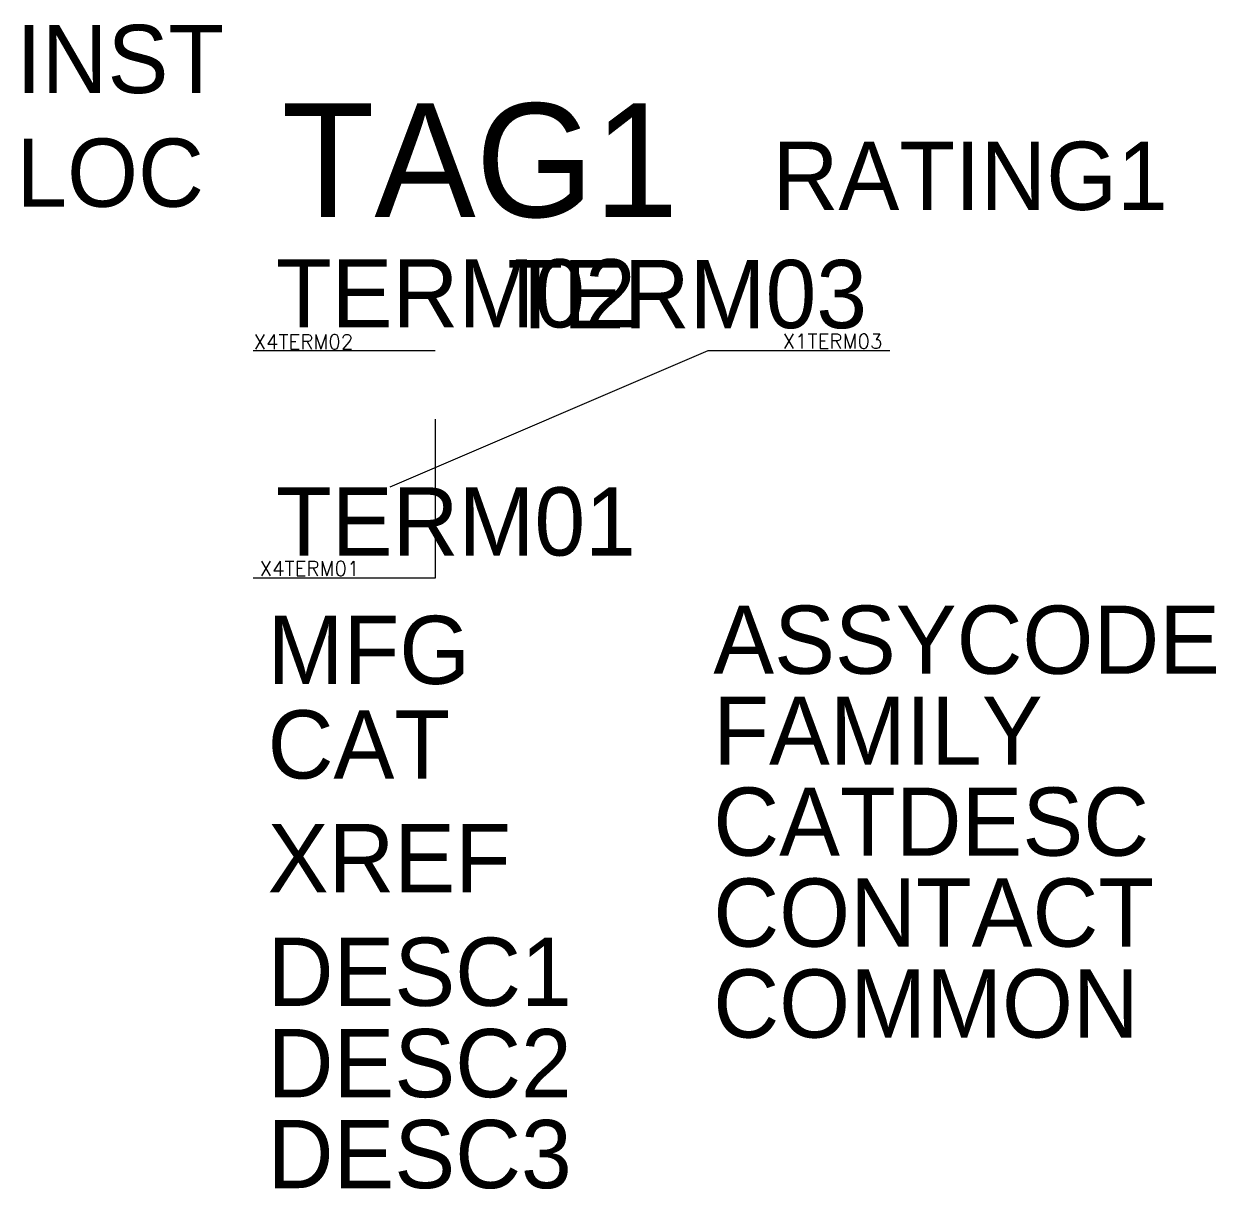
# Model space of a CAD drawing. Header units: millimetres. Extents: x -7.5 to 18.7, y -23.4 to 2.2.
import ezdxf
from ezdxf.enums import TextEntityAlignment as Align

# ---------------------------------------------------------------- set-up
doc = ezdxf.new("R2010")
doc.units = ezdxf.units.MM
doc.layers.add('PNPG', color=70, linetype='Continuous')
doc.styles.add('WD', font='txt.shx')

msp = doc.modelspace()

# ---------------------------------------------------------------- linework, layer by layer
at = {"layer": 'PNPG', "color": 0}
for p, q in [((1.5, -5), (-2.5, -5)), ((7.5, -5.001), (0.5, -8)), ((11.5, -5.001), (7.5, -5.001)), ((1.5, -6.5), (1.5, -10)), ((1.5, -10), (-2.5, -10))]:
    msp.add_line(p, q, dxfattribs=at)

# ---------------------------------------------------------------- texts
at = {"flags": 1}
for tag, p, s in [('INST', (-7.711, 0.669), ''), ('LOC', (-7.711, -1.831), ''), ('RATING1', (8.923, -1.901), ''), ('ASSYCODE', (7.618, -12.102), ''), ('MFG', (-2.184, -12.326), ''), ('FAMILY', (7.618, -14.102), 'QK_ACKO'), ('CAT', (-2.184, -14.404), ''), ('CATDESC', (7.618, -16.102), ''), ('XREF', (-2.184, -16.904), ''), ('CONTACT', (7.618, -18.102), ''), ('DESC1', (-2.184, -19.404), ''), ('COMMON', (7.618, -20.102), ''), ('DESC2', (-2.184, -21.413), ''), ('DESC3', (-2.184, -23.413), '')]:
    msp.add_attdef(tag, p, s, height=1.5, dxfattribs=at)
msp.add_attdef('TAG1', text='БК-1', height=2.5).set_placement((6.852, -2.057), align=Align.RIGHT)
at = {"linetype": 'Continuous'}
for tag, p, s in [('TERM02', (-2.001, -4.484), '12'), ('TERM01', (-1.998, -9.501), '11')]:
    msp.add_attdef(tag, p, s, height=1.5, dxfattribs=at)
msp.add_attdef('TERM03', text='14', height=1.5, dxfattribs=at).set_placement((10.999, -4.501), align=Align.RIGHT)
at = {"style": 'WD', "flags": 1}
for tag, p in [('X4TERM02', (-2.495, -4.961)), ('X4TERM01', (-2.36, -9.947))]:
    msp.add_attdef(tag, p, '', height=0.32, dxfattribs=at)
msp.add_attdef('X1TERM03', text='', height=0.32, dxfattribs=at).set_placement((11.338, -4.949), align=Align.RIGHT)

doc.saveas('drawing.dxf')
